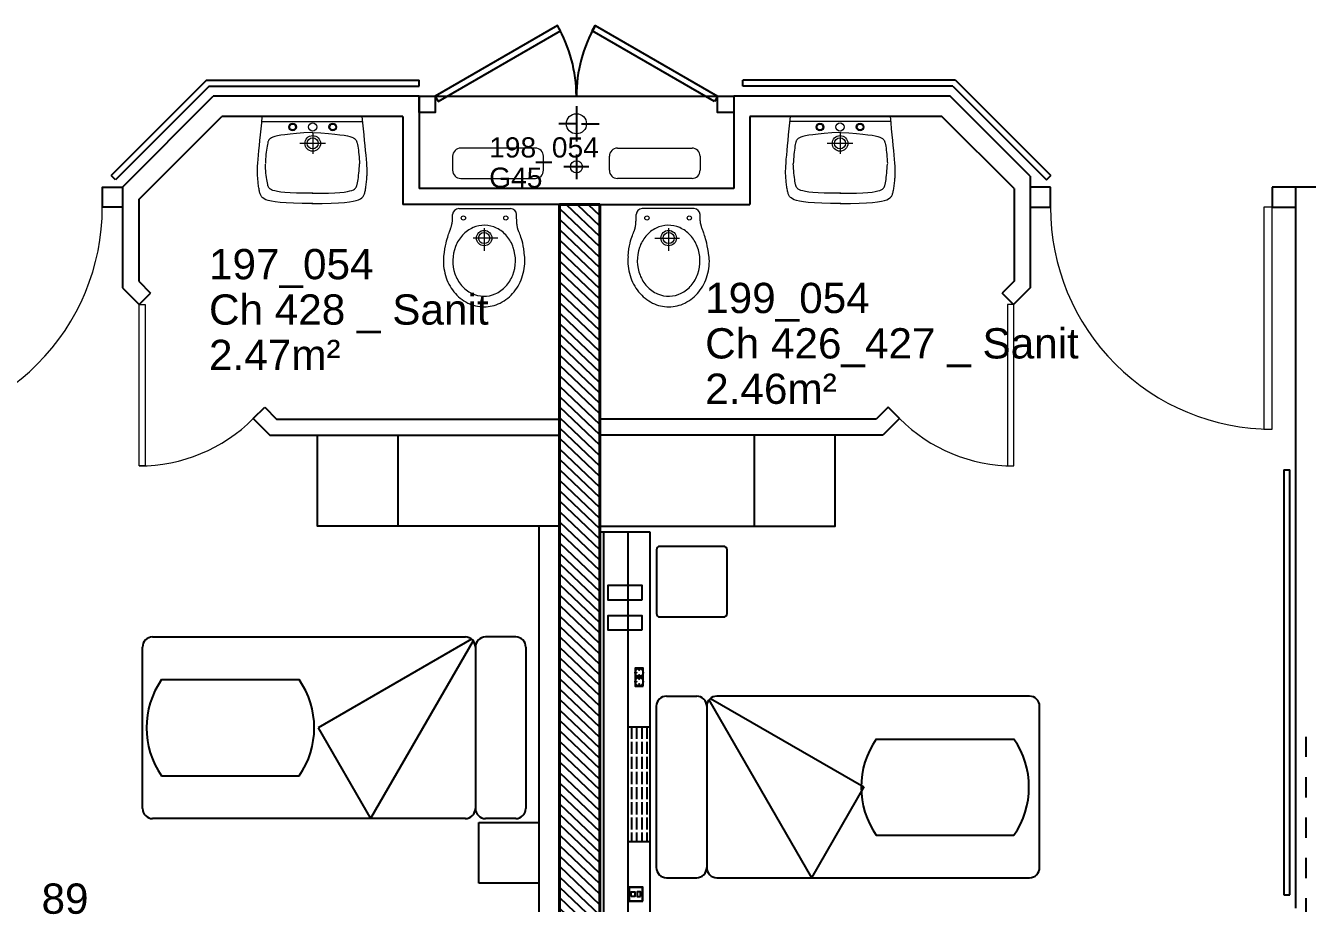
# Model space of a CAD drawing. Header units: metres. Extents: x -8 to 211, y -5 to 116.
# Drawn here: x 195.47 to 201.83, y 50.47 to 54.82 of the extents above; entities that cross this region are included whole.
import ezdxf

# ---------------------------------------------------------------- set-up
doc = ezdxf.new("R2010")
doc.units = ezdxf.units.M
doc.header["$LTSCALE"] = 0.6
doc.header["$MEASUREMENT"] = 0
doc.linetypes.add('CACHÉ', pattern=[0.25, 0.125, -0.125])
doc.linetypes.add('CONTINU', pattern=[0])
doc.layers.get('0').update_dxf_attribs({"linetype": 'CONTINUOUS'})
for name, color, linetype in [('001axes', 1, 'CONTINUOUS'), ('009 main courante', 181, 'CONTINUOUS'), ('400 Lits', 150, 'CONTINUOUS'), ('A_AGENC', 204, 'CONTINUOUS'), ('A_EQMP', 142, 'CONTINUOUS'), ('A_Etiqu_Gaine', 8, 'CONTINUOUS'), ('A_Etiqu_Gaine_ancien', 8, 'CONTINUOUS'), ('A_Etiqu_Gaine_code', 8, 'CONTINUOUS'), ('A_Etiqu_Local', 8, 'CONTINUOUS'), ('A_Etiqu_Local_ancien', 8, 'CONTINUOUS'), ('A_HACH_STRUC', 7, 'CONTINUOUS'), ('A_MUR_CLOIS', 8, 'CONTINU')]:
    doc.layers.add(name, color=color, linetype=linetype)
for name, color, linetype, lineweight in [('A_MURS_STRU', 7, 'CONTINU', 40), ('A_PORTE', 8, 'CONTINU', 0), ('A_SANI', 5, 'CONTINU', 0)]:
    doc.layers.add(name, color=color, linetype=linetype, lineweight=lineweight)
doc.styles.add('Attribut', font='arial.ttf')

# ---------------------------------------------------------------- blocks, each defined once
blk = doc.blocks.new('A_Etiqu_Local')
at = {"style": 'Attribut', "flags": 1}
for tag, p in [('CODE_HOPITAL', (-0.4463, 1.632)), ('CODE_SITE', (-0.4463, 1.407)), ('CODE_BATIMENT', (-0.4463, 1.182)), ('CODE_SECTEUR', (-0.4463, 0.957)), ('CODE_ETAGE', (-0.4463, 0.732)), ('NOM_NORMALISE', (-0.4463, -0.843)), ('SECTEUR_ACTIVITE', (-0.4463, -1.068)), ('SOUS_SECTEUR_ACTIVITE', (-0.4463, -1.293)), ('VOLUME', (-0.4463, -1.518)), ('SERVICE', (-0.4463, -1.743)), ('CODE_UG', (-0.4463, -1.968)), ('CODE_UA', (-0.4463, -2.193)), ('CODE_POLE', (-0.4463, -2.418)), ('OCCUPANT_EXTERNE', (-0.4463, -2.643)), ('DISPONIBILITE', (-0.4463, -2.868)), ('ACCES_HANDICAPES', (-0.4463, -3.093)), ('NATURE_SOL', (-0.4463, -3.318)), ('RISQUE_LABORATOIRE', (-0.4463, -3.543)), ('AMIANTE', (-0.4463, -3.768))]:
    blk.add_attdef(tag, p, '', height=0.15, dxfattribs=at)
at = {"layer": 'A_Etiqu_Local', "style": 'Attribut'}
for tag, p in [('CODE_PIECE', (-0.4463, 0.282)), ('NOM_USAGE', (-0.4463, 0.057)), ('SURFACE', (-0.4463, -0.168))]:
    blk.add_attdef(tag, p, '', height=0.15, dxfattribs=at)
at = {"layer": 'A_Etiqu_Local_ancien', "style": 'Attribut'}
blk.add_attdef('CODE_PIECE_ANCIEN', (-0.4463, 0.507), '', height=0.15, dxfattribs=at)
blk = doc.blocks.new('A_Etiqu_Gaine')
at = {"style": 'Attribut', "flags": 1}
for tag, p in [('CODE_HOPITAL', (-0.4323, 0.8651)), ('CODE_SITE', (-0.4323, 0.7151)), ('CODE_BATIMENT', (-0.4323, 0.5651)), ('CODE_SECTEUR', (-0.4323, 0.4151)), ('CODE_ETAGE', (-0.4323, 0.2651)), ('NOM_NORMALISE', (-0.4323, -0.3349)), ('SECTEUR_ACTIVITE', (-0.4323, -0.4849)), ('SOUS_SECTEUR_ACTIVITE', (-0.4323, -0.6349)), ('SURFACE', (-0.4323, -0.7849)), ('CODE_UG', (-0.4323, -0.9349)), ('CODE_POLE', (-0.4323, -1.0849)), ('AMIANTE', (-0.4323, -1.2349))]:
    blk.add_attdef(tag, p, '', height=0.1, dxfattribs=at)
at = {"layer": 'A_Etiqu_Gaine', "style": 'Attribut'}
blk.add_attdef('NOM_USAGE', (-0.4323, -0.1849), '', height=0.1, dxfattribs=at)
at = {"layer": 'A_Etiqu_Gaine_ancien', "style": 'Attribut'}
blk.add_attdef('CODE_PIECE_ANCIEN', (-0.4323, 0.1151), '', height=0.1, dxfattribs=at)
at = {"layer": 'A_Etiqu_Gaine_code', "style": 'Attribut'}
blk.add_attdef('CODE_PIECE', (-0.4323, -0.0349), '', height=0.1, dxfattribs=at)

msp = doc.modelspace()

# ---------------------------------------------------------------- hatches: boundary and pattern name
at = {"layer": 'A_EQMP'}
h = msp.add_hatch(dxfattribs=at)
h.set_pattern_fill('ACAD_ISO02W100', color=8, scale=0.005, angle=450, style=0)
h.set_pattern_definition([(90, (198.900428, 47.686865), (-0.025, -2e-18), [0.06, -0.015])])
h.paths.add_polyline_path([(198.4562, 51.3464), (198.4562, 50.7764), (198.5662, 50.7764), (198.5662, 51.3464)])
at = {"layer": 'A_HACH_STRUC', "linetype": 'Continuous'}
h = msp.add_hatch(dxfattribs=at)
h.set_pattern_fill('ANSI31', color=8, scale=0.3, angle=-88.5553, style=0)
h.set_pattern_definition([(316.4447, (198.016245, 47.69638), (0.02583954, 0.0271766), [])])
h.paths.add_polyline_path([(198.3162, 53.9339), (198.1162, 53.9339), (198.1162, 49.0214), (198.0162, 49.0214), (198.0162, 48.9464), (198.1162, 48.9464), (198.1162, 47.6964), (198.1913, 47.6964), (198.3163, 47.6964), (198.3411, 47.6964), (198.3411, 47.7964), (198.3162, 47.7964)])

# ---------------------------------------------------------------- linework, layer by layer
at = {"layer": '001axes', "color": 8, "linetype": 'CACHÉ'}
msp.add_line((201.8162, 51.2962), (201.8162, 49.3962), dxfattribs=at)
at = {"layer": '009 main courante', "color": 8, "linetype": 'Continuous'}
for p, q in [((196.3668, 54.5509), (195.8934, 54.0775)), ((196.3792, 54.5209), (195.9146, 54.0563)), ((196.3668, 54.5509), (197.4202, 54.5509)), ((196.3792, 54.5209), (197.4202, 54.5209)), ((197.4201, 54.5209), (197.4202, 54.5509)), ((199.0256, 54.5209), (199.0256, 54.5509)), ((200.079, 54.5509), (199.0256, 54.5509)), ((200.0666, 54.5209), (199.0256, 54.5209)), ((200.0666, 54.5209), (200.5312, 54.0563)), ((200.079, 54.5509), (200.5524, 54.0775)), ((195.9146, 54.0563), (195.8934, 54.0775)), ((200.5312, 54.0563), (200.5524, 54.0775)), ((201.7069, 52.6196), (201.7369, 52.6196)), ((201.7069, 52.6196), (201.7069, 50.5133)), ((201.7369, 50.5133), (201.7369, 52.6196)), ((201.7069, 50.5133), (201.7369, 50.5133))]:
    msp.add_line(p, q, dxfattribs=at)
at = {"layer": '400 Lits', "color": 8, "linetype": 'Continuous'}
for p, q in [((196.0993, 51.7911), (197.6496, 51.7911)), ((197.6805, 51.7803), (196.9199, 51.3411)), ((197.6884, 51.7723), (197.1797, 50.8911)), ((197.8993, 51.7911), (197.7493, 51.7911)), ((196.0493, 50.9411), (196.0493, 51.7411)), ((197.6993, 51.7411), (197.6993, 50.9411)), ((197.6993, 51.7411), (197.6993, 50.9411)), ((197.6993, 51.7411), (197.6993, 50.9411)), ((197.9493, 51.7411), (197.9493, 50.9411)), ((196.1438, 51.5797), (196.8254, 51.5797)), ((198.5963, 51.4477), (198.5963, 50.6477)), ((198.6463, 51.4977), (198.7963, 51.4977)), ((198.8463, 51.4477), (198.8463, 50.6477)), ((198.8463, 51.4477), (198.8463, 50.6477)), ((198.8463, 51.4477), (198.8463, 50.6477)), ((198.8572, 51.4788), (199.3659, 50.5977)), ((198.8652, 51.4868), (199.6257, 51.0477)), ((200.4463, 51.4977), (198.896, 51.4977)), ((200.4963, 50.6477), (200.4963, 51.4477)), ((196.9199, 51.3411), (197.1797, 50.8911)), ((199.6868, 51.2853), (200.3684, 51.2853)), ((196.1438, 51.1026), (196.8254, 51.1026)), ((199.6257, 51.0477), (199.3659, 50.5977)), ((197.6496, 50.8911), (196.0993, 50.8911)), ((197.8993, 50.8911), (197.7493, 50.8911)), ((199.6868, 50.8082), (200.3684, 50.8082)), ((198.6463, 50.5977), (198.7963, 50.5977)), ((198.896, 50.5977), (200.4463, 50.5977))]:
    msp.add_line(p, q, dxfattribs=at)
for centre, radius, start, end in [((196.0993, 51.7411), 0.05, 89.99824, 179.99832), ((197.6493, 51.7411), 0.05, 0.00053, 90.00062), ((197.7493, 51.7411), 0.05, 89.99948, 179.99937), ((197.8993, 51.7411), 0.05, 0.00053, 90.00062), ((196.4846, 51.3411), 0.416, 145.00777, 214.99254), ((196.4846, 51.3411), 0.416, 325.00791, 34.99193), ((198.6463, 51.4477), 0.05, 89.99948, 179.99937), ((198.7963, 51.4477), 0.05, 0.00063, 90.00052), ((198.8963, 51.4477), 0.05, 89.99948, 179.99937), ((200.4463, 51.4477), 0.05, 0.00168, 90.00176), ((200.0276, 51.0467), 0.416, 145.00746, 214.99223), ((200.0276, 51.0467), 0.416, 325.00807, 34.99209), ((196.0993, 50.9411), 0.05, 180.00053, 270.00062), ((197.6493, 50.9411), 0.05, 269.99824, 359.99832), ((197.7493, 50.9411), 0.05, 180.00168, 270.00176), ((197.8993, 50.9411), 0.05, 269.99824, 359.99832), ((198.6463, 50.6477), 0.05, 180.00168, 270.00176), ((198.7963, 50.6477), 0.05, 269.99824, 359.99832), ((198.8963, 50.6477), 0.05, 180.00168, 270.00176), ((200.4463, 50.6477), 0.05, 269.99938, 359.99947)]:
    msp.add_arc(centre, radius, start, end, dxfattribs=at)
at = {"layer": 'A_AGENC', "color": 8, "linetype": 'Continuous'}
for points in [[(197.5149, 54.4449), (198.1212, 54.7949), (198.1062, 54.8209), (197.4999, 54.4709)], [(198.8849, 54.4449), (198.2787, 54.7949), (198.2937, 54.8209), (198.8999, 54.4709)]]:
    msp.add_lwpolyline(points, close=True, dxfattribs=at)
for points in [[(197.4999, 54.4709), (197.4999, 54.3909), (197.4199, 54.3909), (197.4199, 54.4709), (198.9799, 54.4709)], [(198.9799, 54.4709), (198.9799, 54.3909), (198.8999, 54.3909), (198.8999, 54.4709)]]:
    msp.add_lwpolyline(points, dxfattribs=at)
for centre, start, end in [((197.4999, 54.4709), 0.00001, 30.00001), ((198.8999, 54.4709), 150.00001, 180.00001)]:
    msp.add_arc(centre, 0.7, start, end, dxfattribs=at)
at = {"layer": 'A_EQMP', "color": 8, "linetype": 'Continuous'}
for p, q in [((198.2, 54.4226), (198.2, 54.2469)), ((198.2, 54.3347), (198.1122, 54.3347)), ((198.2251, 54.3347), (198.3129, 54.3347)), ((198.2, 54.1824), (198.2, 54.0594)), ((198.2615, 54.1209), (198.1385, 54.1209)), ((197.3162, 52.3409), (197.3162, 52.7909)), ((199.0836, 52.3409), (199.0836, 52.7909)), ((198.0163, 49.1014), (198.0163, 52.3409)), ((197.7163, 50.5711), (197.7163, 50.8711)), ((197.7163, 50.8711), (198.0164, 50.8711)), ((198.0163, 50.5711), (197.7163, 50.5711))]:
    msp.add_line(p, q, dxfattribs=at)
at = {"layer": 'A_EQMP', "color": 8}
for p, q in [((198.3362, 47.8764), (198.3362, 52.3107)), ((198.4562, 47.8764), (198.4562, 52.3107)), ((198.5662, 47.8764), (198.5662, 52.3107)), ((198.4912, 51.5919), (198.5312, 51.5919))]:
    msp.add_line(p, q, dxfattribs=at)
at = {"layer": 'A_EQMP', "color": 8, "linetype": 'Continuous'}
for points in [[(198.1162, 52.7909), (198.1162, 52.3409), (196.9162, 52.3409), (196.9162, 52.7909)], [(198.3162, 52.7909), (198.3162, 52.3409), (199.4836, 52.3409), (199.4836, 52.7909)]]:
    msp.add_lwpolyline(points, close=True, dxfattribs=at)
at = {"layer": 'A_EQMP', "color": 8}
for points in [[(198.3162, 52.3107), (198.3162, 47.8764), (198.5662, 47.8764)], [(198.5662, 52.3107), (198.3162, 52.3107)], [(198.4562, 51.3464), (198.5662, 51.3464)], [(198.5662, 50.7764), (198.4562, 50.7764)]]:
    msp.add_lwpolyline(points, dxfattribs=at)
msp.add_lwpolyline([(198.947, 51.9077), (198.947, 52.2225, 0.414214), (198.9293, 52.2401), (198.6146, 52.2401, 0.414214), (198.597, 52.2225), (198.597, 51.9077, 0.414214), (198.6146, 51.8901), (198.9293, 51.8901, 0.414214)], format="xyb", close=True, dxfattribs=at)
for points in [[(198.5262, 51.9759), (198.5262, 52.0459), (198.3562, 52.0459), (198.3562, 51.9759)], [(198.5262, 51.8259), (198.5262, 51.8959), (198.3562, 51.8959), (198.3562, 51.8259)], [(198.5312, 51.5469), (198.5312, 51.6369), (198.4912, 51.6369), (198.4912, 51.5469)], [(198.5301, 50.4814), (198.5301, 50.5514), (198.4601, 50.5514), (198.4601, 50.4814)], [(198.5281, 50.4834), (198.5281, 50.5494), (198.4621, 50.5494), (198.4621, 50.4834)], [(198.4723, 50.5051), (198.4723, 50.5277), (198.4896, 50.5277), (198.4896, 50.5051)], [(198.518, 50.5051), (198.518, 50.5277), (198.5007, 50.5277), (198.5007, 50.5051)]]:
    msp.add_lwpolyline(points, close=True, dxfattribs=at)
for centre, radius in [((198.5112, 51.6144), 0.02), ((198.5112, 51.5694), 0.02), ((198.4977, 51.6141), 0.000725), ((198.4977, 51.5691), 0.000725), ((198.5112, 51.6278), 0.000725), ((198.5112, 51.6026), 0.000725), ((198.5112, 51.5828), 0.000725), ((198.5112, 51.5576), 0.000725)]:
    msp.add_circle(centre, radius, dxfattribs=at)
at = {"layer": 'A_MUR_CLOIS', "color": 8, "linetype": 'Continuous'}
for p, q in [((195.9502, 54.0209), (196.4002, 54.4709)), ((197.4199, 54.4709), (196.4002, 54.4709)), ((197.4199, 54.4709), (197.4199, 54.0139)), ((198.9799, 54.4709), (198.9799, 54.0139)), ((200.0533, 54.4709), (198.9799, 54.4709)), ((200.4496, 54.0746), (200.0533, 54.4709)), ((196.0302, 53.9595), (196.4416, 54.3709)), ((197.3399, 54.3709), (196.4416, 54.3709)), ((197.3399, 54.3709), (197.3399, 53.9339)), ((199.0599, 54.3709), (199.0599, 53.9339)), ((200.0118, 54.3709), (199.0599, 54.3709)), ((200.3696, 54.0131), (200.0118, 54.3709)), ((200.4496, 54.0746), (200.4496, 53.5209)), ((195.9503, 54.0209), (195.9503, 53.5209)), ((198.9806, 54.0139), (197.4199, 54.0139)), ((200.3696, 54.0131), (200.3696, 53.5541)), ((200.5499, 54.0209), (200.4496, 54.0209)), ((200.5499, 53.9209), (200.5499, 54.0209)), ((201.6499, 54.0209), (201.6499, 53.9209)), ((201.8664, 54.0209), (201.6499, 54.0209)), ((201.7661, 50.4462), (201.7663, 54.0209)), ((196.0303, 53.9595), (196.0303, 53.5541)), ((198.1162, 53.9339), (197.3399, 53.9339)), ((198.3162, 53.9339), (199.0599, 53.9339)), ((200.4499, 53.9209), (200.5499, 53.9209)), ((201.6499, 53.9209), (201.7663, 53.9209)), ((196.0303, 53.5541), (196.089, 53.4953)), ((200.3696, 53.5541), (200.3109, 53.4953)), ((195.9503, 53.5209), (196.0324, 53.4388)), ((196.0324, 53.4388), (196.089, 53.4953)), ((200.3675, 53.4388), (200.3109, 53.4953)), ((200.4496, 53.5209), (200.3675, 53.4388)), ((196.5981, 52.8731), (196.6547, 52.9297)), ((196.6547, 52.9297), (196.7134, 52.8709)), ((199.7452, 52.9297), (199.6865, 52.8709)), ((199.8018, 52.8731), (199.7452, 52.9297)), ((196.5981, 52.8731), (196.6803, 52.7909)), ((196.7134, 52.8709), (198.1162, 52.8709)), ((199.6865, 52.8709), (198.3162, 52.8709)), ((199.8018, 52.8731), (199.7196, 52.7909)), ((196.6803, 52.7909), (198.1162, 52.7909)), ((199.7196, 52.7909), (198.3162, 52.7909))]:
    msp.add_line(p, q, dxfattribs=at)
msp.add_lwpolyline([(195.95, 53.9209), (195.85, 53.9209), (195.85, 54.0209), (195.95, 54.0209)], dxfattribs=at)
at = {"layer": 'A_MURS_STRU', "color": 8, "linetype": 'Continuous'}
for p, q in [((198.1162, 53.9339), (198.1162, 49.0214)), ((198.3162, 47.7964), (198.3162, 53.9339))]:
    msp.add_line(p, q, dxfattribs=at)
at = {"layer": 'A_MURS_STRU', "color": 8}
msp.add_line((198.1162, 53.9339), (198.3162, 53.9339), dxfattribs=at)
at = {"layer": 'A_PORTE', "color": 8, "linetype": 'Continuous'}
for p, q in [((201.6087, 53.9209), (201.6087, 52.8209)), ((201.6499, 53.9209), (201.6087, 53.9209)), ((201.6499, 52.8209), (201.6499, 53.9209)), ((196.0321, 52.6388), (196.0321, 53.4388)), ((196.0321, 53.4388), (196.0621, 53.4388)), ((196.0621, 53.4388), (196.0621, 52.6388)), ((200.3378, 53.4388), (200.3378, 52.6388)), ((200.3678, 53.4388), (200.3378, 53.4388)), ((200.3678, 52.6388), (200.3678, 53.4388)), ((201.6087, 52.8209), (201.6499, 52.8209)), ((196.0621, 52.6388), (196.0321, 52.6388)), ((200.3378, 52.6388), (200.3678, 52.6388))]:
    msp.add_line(p, q, dxfattribs=at)
for centre, radius, start, end in [((194.7499, 53.9209), 1.1, 270, 0.00005), ((201.6499, 53.9209), 1.1, 179.99995, 270), ((196.0321, 53.4388), 0.8, 270, 315.00002), ((200.3678, 53.4388), 0.8, 224.99998, 270)]:
    msp.add_arc(centre, radius, start, end, dxfattribs=at)
at = {"layer": 'A_SANI', "color": 8, "linetype": 'Continuous'}
for p, q in [((196.64, 54.3395), (196.6431, 54.3709)), ((196.6431, 54.3709), (197.1384, 54.3709)), ((197.1415, 54.3395), (197.1384, 54.3709)), ((199.2583, 54.3395), (199.2614, 54.3709)), ((199.7567, 54.3709), (199.2614, 54.3709)), ((199.7598, 54.3395), (199.7567, 54.3709)), ((196.6341, 54.2802), (196.637, 54.3092)), ((196.637, 54.3092), (196.64, 54.3395)), ((196.6431, 54.346), (197.1384, 54.346)), ((197.1446, 54.3092), (197.1415, 54.3395)), ((197.1475, 54.2802), (197.1446, 54.3092)), ((199.2523, 54.2802), (199.2553, 54.3092)), ((199.2553, 54.3092), (199.2583, 54.3395)), ((199.7567, 54.346), (199.2614, 54.346)), ((199.7628, 54.3092), (199.7598, 54.3395)), ((199.7658, 54.2802), (199.7628, 54.3092)), ((196.6287, 54.2264), (196.6313, 54.2525)), ((196.6313, 54.2525), (196.6341, 54.2802)), ((196.6704, 54.242), (196.6696, 54.2388)), ((196.6712, 54.2449), (196.6704, 54.242)), ((196.6721, 54.2476), (196.6712, 54.2449)), ((196.6731, 54.2501), (196.6721, 54.2476)), ((196.6743, 54.2524), (196.6731, 54.2501)), ((196.6755, 54.2545), (196.6743, 54.2524)), ((196.677, 54.2565), (196.6755, 54.2545)), ((196.6787, 54.2583), (196.677, 54.2565)), ((196.6806, 54.2601), (196.6787, 54.2583)), ((196.6828, 54.2618), (196.6806, 54.2601)), ((196.6882, 54.2651), (196.6828, 54.2618)), ((196.6955, 54.2683), (196.6882, 54.2651)), ((196.7052, 54.2714), (196.6955, 54.2683)), ((196.7179, 54.2745), (196.7052, 54.2714)), ((196.7344, 54.2774), (196.7179, 54.2745)), ((196.7551, 54.2804), (196.7344, 54.2774)), ((196.7807, 54.2833), (196.7551, 54.2804)), ((196.8118, 54.2862), (196.7807, 54.2833)), ((196.849, 54.2891), (196.8118, 54.2862)), ((196.893, 54.2921), (196.849, 54.2891)), ((196.8896, 54.2921), (196.9336, 54.2891)), ((196.8928, 54.2884), (196.8928, 54.1863)), ((196.9336, 54.2891), (196.9708, 54.2862)), ((196.9708, 54.2862), (197.002, 54.2833)), ((197.002, 54.2833), (197.0276, 54.2804)), ((197.0276, 54.2804), (197.0483, 54.2774)), ((197.0483, 54.2774), (197.0647, 54.2745)), ((197.0647, 54.2745), (197.0775, 54.2714)), ((197.0775, 54.2714), (197.0872, 54.2683)), ((197.0872, 54.2683), (197.0944, 54.2651)), ((197.0944, 54.2651), (197.0999, 54.2618)), ((197.0999, 54.2618), (197.1021, 54.2601)), ((197.1021, 54.2601), (197.104, 54.2583)), ((197.104, 54.2583), (197.1057, 54.2565)), ((197.1057, 54.2565), (197.1071, 54.2545)), ((197.1071, 54.2545), (197.1084, 54.2524)), ((197.1084, 54.2524), (197.1095, 54.2501)), ((197.1095, 54.2501), (197.1105, 54.2476)), ((197.1105, 54.2476), (197.1114, 54.2449)), ((197.1114, 54.2449), (197.1123, 54.242)), ((197.1123, 54.242), (197.1131, 54.2388)), ((197.1503, 54.2525), (197.1475, 54.2802)), ((197.1529, 54.2264), (197.1503, 54.2525)), ((199.247, 54.2264), (199.2496, 54.2525)), ((199.2496, 54.2525), (199.2523, 54.2802)), ((199.2876, 54.242), (199.2868, 54.2388)), ((199.2884, 54.2449), (199.2876, 54.242)), ((199.2893, 54.2476), (199.2884, 54.2449)), ((199.2903, 54.2501), (199.2893, 54.2476)), ((199.2914, 54.2524), (199.2903, 54.2501)), ((199.2927, 54.2545), (199.2914, 54.2524)), ((199.2942, 54.2565), (199.2927, 54.2545)), ((199.2959, 54.2583), (199.2942, 54.2565)), ((199.2978, 54.2601), (199.2959, 54.2583)), ((199.3, 54.2618), (199.2978, 54.2601)), ((199.3054, 54.2651), (199.3, 54.2618)), ((199.3127, 54.2683), (199.3054, 54.2651)), ((199.3224, 54.2714), (199.3127, 54.2683)), ((199.3351, 54.2745), (199.3224, 54.2714)), ((199.3516, 54.2774), (199.3351, 54.2745)), ((199.3723, 54.2804), (199.3516, 54.2774)), ((199.3979, 54.2833), (199.3723, 54.2804)), ((199.429, 54.2862), (199.3979, 54.2833)), ((199.4662, 54.2891), (199.429, 54.2862)), ((199.5102, 54.2921), (199.4662, 54.2891)), ((199.5068, 54.2921), (199.5508, 54.2891)), ((199.5071, 54.2884), (199.5071, 54.1863)), ((199.5508, 54.2891), (199.588, 54.2862)), ((199.588, 54.2862), (199.6192, 54.2833)), ((199.6192, 54.2833), (199.6448, 54.2804)), ((199.6448, 54.2804), (199.6655, 54.2774)), ((199.6655, 54.2774), (199.6819, 54.2745)), ((199.6819, 54.2745), (199.6947, 54.2714)), ((199.6947, 54.2714), (199.7044, 54.2683)), ((199.7044, 54.2683), (199.7116, 54.2651)), ((199.7116, 54.2651), (199.7171, 54.2618)), ((199.7171, 54.2618), (199.7193, 54.2601)), ((199.7193, 54.2601), (199.7212, 54.2583)), ((199.7212, 54.2583), (199.7229, 54.2565)), ((199.7229, 54.2565), (199.7243, 54.2545)), ((199.7243, 54.2545), (199.7256, 54.2524)), ((199.7256, 54.2524), (199.7267, 54.2501)), ((199.7267, 54.2501), (199.7277, 54.2476)), ((199.7277, 54.2476), (199.7286, 54.2449)), ((199.7286, 54.2449), (199.7294, 54.242)), ((199.7294, 54.242), (199.7303, 54.2388)), ((199.7685, 54.2525), (199.7658, 54.2802)), ((199.7711, 54.2264), (199.7685, 54.2525)), ((196.6224, 54.1586), (196.6242, 54.1793)), ((196.6242, 54.1793), (196.6263, 54.202)), ((196.6263, 54.202), (196.6287, 54.2264)), ((196.6611, 54.1825), (196.6601, 54.1714)), ((196.6622, 54.1934), (196.6611, 54.1825)), ((196.6635, 54.2039), (196.6622, 54.1934)), ((196.6649, 54.2139), (196.6635, 54.2039)), ((196.6664, 54.2231), (196.6649, 54.2139)), ((196.668, 54.2315), (196.6664, 54.2231)), ((196.6696, 54.2388), (196.668, 54.2315)), ((196.956, 54.2374), (196.8295, 54.2374)), ((197.1131, 54.2388), (197.1147, 54.2315)), ((197.1147, 54.2315), (197.1162, 54.2231)), ((197.1162, 54.2231), (197.1177, 54.2138)), ((197.1177, 54.2138), (197.1191, 54.2038)), ((197.1191, 54.2038), (197.1204, 54.1932)), ((197.1204, 54.1932), (197.1216, 54.1821)), ((197.1216, 54.1821), (197.1226, 54.1707)), ((197.1553, 54.202), (197.1529, 54.2264)), ((197.1574, 54.1793), (197.1553, 54.202)), ((197.1592, 54.1586), (197.1574, 54.1793)), ((197.9966, 54.2139), (197.6266, 54.2139)), ((198.4034, 54.2139), (198.7734, 54.2139)), ((199.2407, 54.1586), (199.2425, 54.1793)), ((199.2425, 54.1793), (199.2446, 54.202)), ((199.2446, 54.202), (199.247, 54.2264)), ((199.2783, 54.1821), (199.2772, 54.1707)), ((199.2794, 54.1932), (199.2783, 54.1821)), ((199.2807, 54.2038), (199.2794, 54.1932)), ((199.2821, 54.2138), (199.2807, 54.2038)), ((199.2836, 54.2231), (199.2821, 54.2138)), ((199.2852, 54.2315), (199.2836, 54.2231)), ((199.2868, 54.2388), (199.2852, 54.2315)), ((199.5703, 54.2374), (199.4439, 54.2374)), ((199.7303, 54.2388), (199.7318, 54.2315)), ((199.7318, 54.2315), (199.7334, 54.2231)), ((199.7334, 54.2231), (199.7349, 54.2139)), ((199.7349, 54.2139), (199.7363, 54.2039)), ((199.7363, 54.2039), (199.7376, 54.1934)), ((199.7376, 54.1934), (199.7388, 54.1825)), ((199.7388, 54.1825), (199.7398, 54.1714)), ((199.7735, 54.202), (199.7711, 54.2264)), ((199.7756, 54.1793), (199.7735, 54.202)), ((199.7774, 54.1586), (199.7756, 54.1793)), ((196.6193, 54.1096), (196.6195, 54.1164)), ((196.6195, 54.1164), (196.6199, 54.1237)), ((196.6199, 54.1237), (196.621, 54.1401)), ((196.621, 54.1401), (196.6224, 54.1586)), ((196.6587, 54.1493), (196.6583, 54.1385)), ((196.6587, 54.1234), (196.6583, 54.1342)), ((196.6593, 54.1603), (196.6587, 54.1493)), ((196.6593, 54.1124), (196.6587, 54.1234)), ((196.6601, 54.1714), (196.6593, 54.1603)), ((197.1226, 54.1707), (197.1234, 54.1592)), ((197.1226, 54.1019), (197.1234, 54.1135)), ((197.1234, 54.1592), (197.124, 54.1477)), ((197.1234, 54.1135), (197.124, 54.125)), ((197.124, 54.1477), (197.1244, 54.1363)), ((197.124, 54.125), (197.1244, 54.1363)), ((197.1606, 54.1401), (197.1592, 54.1586)), ((197.1617, 54.1237), (197.1606, 54.1401)), ((197.1621, 54.1164), (197.1617, 54.1237)), ((197.1623, 54.1096), (197.1621, 54.1164)), ((197.5866, 54.1739), (197.5866, 54.1039)), ((198.0366, 54.1039), (198.0366, 54.1739)), ((198.3634, 54.1039), (198.3634, 54.1739)), ((198.8134, 54.1739), (198.8134, 54.1039)), ((199.2375, 54.1096), (199.2378, 54.1164)), ((199.2378, 54.1164), (199.2382, 54.1237)), ((199.2382, 54.1237), (199.2392, 54.1401)), ((199.2392, 54.1401), (199.2407, 54.1586)), ((199.2758, 54.1477), (199.2754, 54.1363)), ((199.2758, 54.125), (199.2754, 54.1363)), ((199.2764, 54.1592), (199.2758, 54.1477)), ((199.2764, 54.1135), (199.2758, 54.125)), ((199.2772, 54.1707), (199.2764, 54.1592)), ((199.2772, 54.1019), (199.2764, 54.1135)), ((199.7398, 54.1714), (199.7406, 54.1603)), ((199.7406, 54.1603), (199.7412, 54.1493)), ((199.7406, 54.1124), (199.7412, 54.1234)), ((199.7412, 54.1493), (199.7416, 54.1385)), ((199.7412, 54.1234), (199.7416, 54.1342)), ((199.7789, 54.1401), (199.7774, 54.1586)), ((199.7799, 54.1237), (199.7789, 54.1401)), ((199.7803, 54.1164), (199.7799, 54.1237)), ((199.7806, 54.1096), (199.7803, 54.1164)), ((196.619, 54.0972), (196.6191, 54.1032)), ((196.619, 54.0914), (196.619, 54.0972)), ((196.6192, 54.0857), (196.619, 54.0914)), ((196.6191, 54.1032), (196.6193, 54.1096)), ((196.6194, 54.0801), (196.6192, 54.0857)), ((196.6197, 54.0745), (196.6194, 54.0801)), ((196.62, 54.0688), (196.6197, 54.0745)), ((196.6205, 54.0629), (196.62, 54.0688)), ((196.6211, 54.0567), (196.6205, 54.0629)), ((196.6217, 54.0503), (196.6211, 54.0567)), ((196.6224, 54.0438), (196.6217, 54.0503)), ((196.6601, 54.1012), (196.6593, 54.1124)), ((196.6611, 54.0901), (196.6601, 54.1012)), ((196.6622, 54.0792), (196.6611, 54.0901)), ((196.6635, 54.0687), (196.6622, 54.0792)), ((196.6649, 54.0588), (196.6635, 54.0687)), ((196.6664, 54.0495), (196.6649, 54.0588)), ((196.668, 54.0412), (196.6664, 54.0495)), ((197.1147, 54.0412), (197.1162, 54.0496)), ((197.1162, 54.0496), (197.1177, 54.0588)), ((197.1177, 54.0588), (197.1191, 54.0689)), ((197.1191, 54.0689), (197.1204, 54.0795)), ((197.1204, 54.0795), (197.1216, 54.0906)), ((197.1216, 54.0906), (197.1226, 54.1019)), ((197.1592, 54.0438), (197.1599, 54.0503)), ((197.1599, 54.0503), (197.1605, 54.0567)), ((197.1605, 54.0567), (197.1611, 54.0629)), ((197.1611, 54.0629), (197.1615, 54.0688)), ((197.1615, 54.0688), (197.1619, 54.0745)), ((197.1619, 54.0745), (197.1622, 54.0801)), ((197.1622, 54.0801), (197.1624, 54.0857)), ((197.1625, 54.1032), (197.1623, 54.1096)), ((197.1624, 54.0857), (197.1625, 54.0914)), ((197.1626, 54.0972), (197.1625, 54.1032)), ((197.1625, 54.0914), (197.1626, 54.0972)), ((197.6266, 54.0639), (197.9966, 54.0639)), ((198.7734, 54.0639), (198.4034, 54.0639)), ((199.2373, 54.1032), (199.2375, 54.1096)), ((199.2373, 54.0972), (199.2373, 54.1032)), ((199.2373, 54.0914), (199.2373, 54.0972)), ((199.2374, 54.0857), (199.2373, 54.0914)), ((199.2376, 54.0801), (199.2374, 54.0857)), ((199.2379, 54.0745), (199.2376, 54.0801)), ((199.2383, 54.0688), (199.2379, 54.0745)), ((199.2388, 54.0629), (199.2383, 54.0688)), ((199.2393, 54.0567), (199.2388, 54.0629)), ((199.2399, 54.0503), (199.2393, 54.0567)), ((199.2406, 54.0438), (199.2399, 54.0503)), ((199.2783, 54.0906), (199.2772, 54.1019)), ((199.2794, 54.0795), (199.2783, 54.0906)), ((199.2807, 54.0689), (199.2794, 54.0795)), ((199.2821, 54.0588), (199.2807, 54.0689)), ((199.2836, 54.0496), (199.2821, 54.0588)), ((199.2852, 54.0412), (199.2836, 54.0496)), ((199.7318, 54.0412), (199.7334, 54.0495)), ((199.7334, 54.0495), (199.7349, 54.0588)), ((199.7349, 54.0588), (199.7363, 54.0687)), ((199.7363, 54.0687), (199.7376, 54.0792)), ((199.7376, 54.0792), (199.7388, 54.0901)), ((199.7388, 54.0901), (199.7398, 54.1012)), ((199.7398, 54.1012), (199.7406, 54.1124)), ((199.7775, 54.0438), (199.7782, 54.0503)), ((199.7782, 54.0503), (199.7788, 54.0567)), ((199.7788, 54.0567), (199.7793, 54.0629)), ((199.7793, 54.0629), (199.7798, 54.0688)), ((199.7798, 54.0688), (199.7802, 54.0745)), ((199.7802, 54.0745), (199.7805, 54.0801)), ((199.7805, 54.0801), (199.7807, 54.0857)), ((199.7808, 54.1032), (199.7806, 54.1096)), ((199.7807, 54.0857), (199.7808, 54.0914)), ((199.7808, 54.0972), (199.7808, 54.1032)), ((199.7808, 54.0914), (199.7808, 54.0972)), ((196.6231, 54.0372), (196.6224, 54.0438)), ((196.6239, 54.0307), (196.6231, 54.0372)), ((196.6248, 54.0242), (196.6239, 54.0307)), ((196.6257, 54.0179), (196.6248, 54.0242)), ((196.6267, 54.0119), (196.6257, 54.0179)), ((196.6277, 54.0062), (196.6267, 54.0119)), ((196.6287, 54.0009), (196.6277, 54.0062)), ((196.6298, 53.996), (196.6287, 54.0009)), ((196.6309, 53.9916), (196.6298, 53.996)), ((196.6321, 53.9875), (196.6309, 53.9916)), ((196.6335, 53.9839), (196.6321, 53.9875)), ((196.6696, 54.0339), (196.668, 54.0412)), ((196.6704, 54.0307), (196.6696, 54.0339)), ((196.6712, 54.0277), (196.6704, 54.0307)), ((196.6721, 54.025), (196.6712, 54.0277)), ((196.6731, 54.0225), (196.6721, 54.025)), ((196.6743, 54.0203), (196.6731, 54.0225)), ((196.6755, 54.0181), (196.6743, 54.0203)), ((196.677, 54.0162), (196.6755, 54.0181)), ((196.6787, 54.0143), (196.677, 54.0162)), ((196.6806, 54.0125), (196.6787, 54.0143)), ((196.6828, 54.0108), (196.6806, 54.0125)), ((196.6882, 54.0075), (196.6828, 54.0108)), ((196.6955, 54.0044), (196.6882, 54.0075)), ((196.7052, 54.0015), (196.6955, 54.0044)), ((196.7179, 53.9988), (196.7052, 54.0015)), ((196.7344, 53.9964), (196.7179, 53.9988)), ((196.7551, 53.9943), (196.7344, 53.9964)), ((196.7807, 53.9926), (196.7551, 53.9943)), ((196.8118, 53.9913), (196.7807, 53.9926)), ((196.849, 53.9904), (196.8118, 53.9913)), ((196.893, 53.9901), (196.849, 53.9904)), ((196.8896, 53.9901), (196.9336, 53.9904)), ((196.9336, 53.9904), (196.9708, 53.9913)), ((196.9708, 53.9913), (197.002, 53.9926)), ((197.002, 53.9926), (197.0276, 53.9943)), ((197.0276, 53.9943), (197.0483, 53.9964)), ((197.0483, 53.9964), (197.0647, 53.9988)), ((197.0647, 53.9988), (197.0775, 54.0015)), ((197.0775, 54.0015), (197.0872, 54.0044)), ((197.0872, 54.0044), (197.0944, 54.0075)), ((197.0944, 54.0075), (197.0999, 54.0108)), ((197.0999, 54.0108), (197.1021, 54.0125)), ((197.1021, 54.0125), (197.104, 54.0143)), ((197.104, 54.0143), (197.1057, 54.0162)), ((197.1057, 54.0162), (197.1071, 54.0181)), ((197.1071, 54.0181), (197.1084, 54.0203)), ((197.1084, 54.0203), (197.1095, 54.0225)), ((197.1095, 54.0225), (197.1105, 54.025)), ((197.1105, 54.025), (197.1114, 54.0277)), ((197.1114, 54.0277), (197.1123, 54.0307)), ((197.1123, 54.0307), (197.1131, 54.0339)), ((197.1131, 54.0339), (197.1147, 54.0412)), ((197.1481, 53.9839), (197.1495, 53.9875)), ((197.1495, 53.9875), (197.1507, 53.9916)), ((197.1507, 53.9916), (197.1518, 53.996)), ((197.1518, 53.996), (197.1529, 54.0009)), ((197.1529, 54.0009), (197.1539, 54.0062)), ((197.1539, 54.0062), (197.1549, 54.0119)), ((197.1549, 54.0119), (197.1559, 54.0179)), ((197.1559, 54.0179), (197.1568, 54.0242)), ((197.1568, 54.0242), (197.1577, 54.0307)), ((197.1577, 54.0307), (197.1585, 54.0372)), ((197.1585, 54.0372), (197.1592, 54.0438)), ((199.2414, 54.0372), (199.2406, 54.0438)), ((199.2422, 54.0307), (199.2414, 54.0372)), ((199.2431, 54.0242), (199.2422, 54.0307)), ((199.244, 54.0179), (199.2431, 54.0242)), ((199.2449, 54.0119), (199.244, 54.0179)), ((199.2459, 54.0062), (199.2449, 54.0119)), ((199.247, 54.0009), (199.2459, 54.0062)), ((199.248, 53.996), (199.247, 54.0009)), ((199.2491, 53.9916), (199.248, 53.996)), ((199.2504, 53.9875), (199.2491, 53.9916)), ((199.2517, 53.9839), (199.2504, 53.9875)), ((199.2868, 54.0339), (199.2852, 54.0412)), ((199.2876, 54.0307), (199.2868, 54.0339)), ((199.2884, 54.0277), (199.2876, 54.0307)), ((199.2893, 54.025), (199.2884, 54.0277)), ((199.2903, 54.0225), (199.2893, 54.025)), ((199.2914, 54.0203), (199.2903, 54.0225)), ((199.2927, 54.0181), (199.2914, 54.0203)), ((199.2942, 54.0162), (199.2927, 54.0181)), ((199.2959, 54.0143), (199.2942, 54.0162)), ((199.2978, 54.0125), (199.2959, 54.0143)), ((199.3, 54.0108), (199.2978, 54.0125)), ((199.3054, 54.0075), (199.3, 54.0108)), ((199.3127, 54.0044), (199.3054, 54.0075)), ((199.3224, 54.0015), (199.3127, 54.0044)), ((199.3351, 53.9988), (199.3224, 54.0015)), ((199.3516, 53.9964), (199.3351, 53.9988)), ((199.3723, 53.9943), (199.3516, 53.9964)), ((199.3979, 53.9926), (199.3723, 53.9943)), ((199.429, 53.9913), (199.3979, 53.9926)), ((199.4662, 53.9904), (199.429, 53.9913)), ((199.5102, 53.9901), (199.4662, 53.9904)), ((199.5068, 53.9901), (199.5508, 53.9904)), ((199.5508, 53.9904), (199.588, 53.9913)), ((199.588, 53.9913), (199.6192, 53.9926)), ((199.6192, 53.9926), (199.6448, 53.9943)), ((199.6448, 53.9943), (199.6655, 53.9964)), ((199.6655, 53.9964), (199.6819, 53.9988)), ((199.6819, 53.9988), (199.6947, 54.0015)), ((199.6947, 54.0015), (199.7044, 54.0044)), ((199.7044, 54.0044), (199.7116, 54.0075)), ((199.7116, 54.0075), (199.7171, 54.0108)), ((199.7171, 54.0108), (199.7193, 54.0125)), ((199.7193, 54.0125), (199.7212, 54.0143)), ((199.7212, 54.0143), (199.7229, 54.0162)), ((199.7229, 54.0162), (199.7243, 54.0181)), ((199.7243, 54.0181), (199.7256, 54.0203)), ((199.7256, 54.0203), (199.7267, 54.0225)), ((199.7267, 54.0225), (199.7277, 54.025)), ((199.7277, 54.025), (199.7286, 54.0277)), ((199.7286, 54.0277), (199.7294, 54.0307)), ((199.7294, 54.0307), (199.7303, 54.0339)), ((199.7303, 54.0339), (199.7318, 54.0412)), ((199.7664, 53.9839), (199.7677, 53.9875)), ((199.7677, 53.9875), (199.7689, 53.9916)), ((199.7689, 53.9916), (199.7701, 53.996)), ((199.7701, 53.996), (199.7711, 54.0009)), ((199.7711, 54.0009), (199.7722, 54.0062)), ((199.7722, 54.0062), (199.7732, 54.0119)), ((199.7732, 54.0119), (199.7741, 54.0179)), ((199.7741, 54.0179), (199.775, 54.0242)), ((199.775, 54.0242), (199.7759, 54.0307)), ((199.7759, 54.0307), (199.7767, 54.0372)), ((199.7767, 54.0372), (199.7775, 54.0438)), ((196.635, 53.9805), (196.6335, 53.9839)), ((196.6366, 53.9774), (196.635, 53.9805)), ((196.6385, 53.9746), (196.6366, 53.9774)), ((196.6407, 53.9719), (196.6385, 53.9746)), ((196.6431, 53.9694), (196.6407, 53.9719)), ((196.6458, 53.967), (196.6431, 53.9694)), ((196.6525, 53.9625), (196.6458, 53.967)), ((196.6612, 53.9583), (196.6525, 53.9625)), ((196.6727, 53.9545), (196.6612, 53.9583)), ((196.6878, 53.951), (196.6727, 53.9545)), ((196.7071, 53.9479), (196.6878, 53.951)), ((196.7314, 53.9452), (196.7071, 53.9479)), ((196.7614, 53.943), (196.7314, 53.9452)), ((196.7978, 53.9412), (196.7614, 53.943)), ((196.8413, 53.94), (196.7978, 53.9412)), ((196.8928, 53.9392), (196.8413, 53.94)), ((196.8888, 53.9392), (196.9403, 53.94)), ((196.9403, 53.94), (196.9838, 53.9412)), ((196.9838, 53.9412), (197.0202, 53.943)), ((197.0202, 53.943), (197.0502, 53.9452)), ((197.0502, 53.9452), (197.0745, 53.9479)), ((197.0745, 53.9479), (197.0938, 53.951)), ((197.0938, 53.951), (197.1089, 53.9545)), ((197.1089, 53.9545), (197.1204, 53.9583)), ((197.1204, 53.9583), (197.1291, 53.9625)), ((197.1291, 53.9625), (197.1357, 53.967)), ((197.1357, 53.967), (197.1385, 53.9694)), ((197.1385, 53.9694), (197.1409, 53.9719)), ((197.1409, 53.9719), (197.1431, 53.9746)), ((197.1431, 53.9746), (197.145, 53.9774)), ((197.145, 53.9774), (197.1466, 53.9805)), ((197.1466, 53.9805), (197.1481, 53.9839)), ((199.2532, 53.9805), (199.2517, 53.9839)), ((199.2549, 53.9774), (199.2532, 53.9805)), ((199.2568, 53.9746), (199.2549, 53.9774)), ((199.2589, 53.9719), (199.2568, 53.9746)), ((199.2614, 53.9694), (199.2589, 53.9719)), ((199.2641, 53.967), (199.2614, 53.9694)), ((199.2707, 53.9625), (199.2641, 53.967)), ((199.2794, 53.9583), (199.2707, 53.9625)), ((199.2909, 53.9545), (199.2794, 53.9583)), ((199.306, 53.951), (199.2909, 53.9545)), ((199.3253, 53.9479), (199.306, 53.951)), ((199.3496, 53.9452), (199.3253, 53.9479)), ((199.3796, 53.943), (199.3496, 53.9452)), ((199.416, 53.9412), (199.3796, 53.943)), ((199.4596, 53.94), (199.416, 53.9412)), ((199.511, 53.9392), (199.4596, 53.94)), ((199.5071, 53.9392), (199.5585, 53.94)), ((199.5585, 53.94), (199.6021, 53.9412)), ((199.6021, 53.9412), (199.6385, 53.943)), ((199.6385, 53.943), (199.6685, 53.9452)), ((199.6685, 53.9452), (199.6928, 53.9479)), ((199.6928, 53.9479), (199.7121, 53.951)), ((199.7121, 53.951), (199.7271, 53.9545)), ((199.7271, 53.9545), (199.7387, 53.9583)), ((199.7387, 53.9583), (199.7474, 53.9625)), ((199.7474, 53.9625), (199.754, 53.967)), ((199.754, 53.967), (199.7567, 53.9694)), ((199.7567, 53.9694), (199.7592, 53.9719)), ((199.7592, 53.9719), (199.7613, 53.9746)), ((199.7613, 53.9746), (199.7632, 53.9774)), ((199.7632, 53.9774), (199.7649, 53.9805)), ((199.7649, 53.9805), (199.7664, 53.9839)), ((197.5857, 53.8551), (197.586, 53.8594)), ((197.586, 53.8594), (197.5862, 53.8637)), ((197.5862, 53.8637), (197.5863, 53.8681)), ((197.5863, 53.8681), (197.5864, 53.8725)), ((197.5864, 53.8819), (197.5865, 53.885)), ((197.5864, 53.8771), (197.5864, 53.8819)), ((197.5864, 53.8725), (197.5864, 53.8771)), ((197.6165, 53.9139), (197.8737, 53.9139)), ((197.9038, 53.8819), (197.9037, 53.885)), ((197.9038, 53.8771), (197.9038, 53.8819)), ((197.9038, 53.8725), (197.9038, 53.8771)), ((197.9039, 53.8681), (197.9038, 53.8725)), ((197.9039, 53.8637), (197.9039, 53.8681)), ((197.904, 53.8594), (197.9039, 53.8637)), ((197.9042, 53.8551), (197.904, 53.8594)), ((198.4957, 53.8551), (198.4959, 53.8594)), ((198.4959, 53.8594), (198.496, 53.8637)), ((198.496, 53.8681), (198.4961, 53.8725)), ((198.496, 53.8637), (198.496, 53.8681)), ((198.4961, 53.8819), (198.4962, 53.885)), ((198.4961, 53.8771), (198.4961, 53.8819)), ((198.4961, 53.8725), (198.4961, 53.8771)), ((198.7834, 53.9139), (198.5262, 53.9139)), ((198.8135, 53.8819), (198.8133, 53.885)), ((198.8135, 53.8771), (198.8135, 53.8819)), ((198.8135, 53.8725), (198.8135, 53.8771)), ((198.8135, 53.8681), (198.8135, 53.8725)), ((198.8137, 53.8637), (198.8135, 53.8681)), ((198.8139, 53.8594), (198.8137, 53.8637)), ((198.8142, 53.8551), (198.8139, 53.8594)), ((197.5685, 53.7933), (197.5695, 53.7959)), ((197.5695, 53.7959), (197.5704, 53.7984)), ((197.5704, 53.7984), (197.5713, 53.8007)), ((197.5713, 53.8007), (197.5721, 53.803)), ((197.5721, 53.803), (197.5729, 53.8051)), ((197.5729, 53.8051), (197.5737, 53.8072)), ((197.5737, 53.8072), (197.5744, 53.8092)), ((197.5744, 53.8092), (197.5752, 53.8113)), ((197.5752, 53.8113), (197.5759, 53.8133)), ((197.5759, 53.8133), (197.5767, 53.8154)), ((197.5767, 53.8154), (197.5774, 53.8175)), ((197.5774, 53.8175), (197.5781, 53.8197)), ((197.5781, 53.8197), (197.5788, 53.8219)), ((197.5788, 53.8219), (197.5795, 53.8242)), ((197.5795, 53.8242), (197.5802, 53.8265)), ((197.5802, 53.8265), (197.5809, 53.8287)), ((197.5809, 53.8287), (197.5815, 53.831)), ((197.5815, 53.831), (197.5821, 53.8333)), ((197.5821, 53.8333), (197.5827, 53.8356)), ((197.5827, 53.8356), (197.5832, 53.8378)), ((197.5832, 53.8378), (197.5841, 53.8423)), ((197.5841, 53.8423), (197.5848, 53.8466)), ((197.5848, 53.8466), (197.5853, 53.8509)), ((197.5853, 53.8509), (197.5857, 53.8551)), ((197.7427, 53.8169), (197.7427, 53.7046)), ((197.9044, 53.8509), (197.9042, 53.8551)), ((197.9046, 53.8466), (197.9044, 53.8509)), ((197.905, 53.8423), (197.9046, 53.8466)), ((197.9054, 53.8378), (197.905, 53.8423)), ((197.9057, 53.8356), (197.9054, 53.8378)), ((197.906, 53.8333), (197.9057, 53.8356)), ((197.9063, 53.831), (197.906, 53.8333)), ((197.9066, 53.8287), (197.9063, 53.831)), ((197.907, 53.8265), (197.9066, 53.8287)), ((197.9074, 53.8242), (197.907, 53.8265)), ((197.9078, 53.8219), (197.9074, 53.8242)), ((197.9083, 53.8197), (197.9078, 53.8219)), ((197.9088, 53.8175), (197.9083, 53.8197)), ((197.9093, 53.8154), (197.9088, 53.8175)), ((197.9099, 53.8133), (197.9093, 53.8154)), ((197.9105, 53.8113), (197.9099, 53.8133)), ((197.9111, 53.8092), (197.9105, 53.8113)), ((197.9118, 53.8072), (197.9111, 53.8092)), ((197.9126, 53.8051), (197.9118, 53.8072)), ((197.9134, 53.803), (197.9126, 53.8051)), ((197.9143, 53.8007), (197.9134, 53.803)), ((197.9153, 53.7984), (197.9143, 53.8007)), ((197.9163, 53.7959), (197.9153, 53.7984)), ((197.9174, 53.7933), (197.9163, 53.7959)), ((198.4825, 53.7933), (198.4836, 53.7959)), ((198.4836, 53.7959), (198.4846, 53.7984)), ((198.4846, 53.7984), (198.4856, 53.8007)), ((198.4856, 53.8007), (198.4865, 53.803)), ((198.4865, 53.803), (198.4873, 53.8051)), ((198.4873, 53.8051), (198.488, 53.8072)), ((198.488, 53.8072), (198.4887, 53.8092)), ((198.4887, 53.8092), (198.4894, 53.8113)), ((198.4894, 53.8113), (198.49, 53.8133)), ((198.49, 53.8133), (198.4906, 53.8154)), ((198.4906, 53.8154), (198.4911, 53.8175)), ((198.4911, 53.8175), (198.4916, 53.8197)), ((198.4916, 53.8197), (198.4921, 53.8219)), ((198.4921, 53.8219), (198.4925, 53.8242)), ((198.4925, 53.8242), (198.4929, 53.8265)), ((198.4929, 53.8265), (198.4933, 53.8287)), ((198.4933, 53.8287), (198.4936, 53.831)), ((198.4936, 53.831), (198.4939, 53.8333)), ((198.4939, 53.8333), (198.4942, 53.8356)), ((198.4942, 53.8356), (198.4944, 53.8378)), ((198.4944, 53.8378), (198.4949, 53.8423)), ((198.4949, 53.8423), (198.4952, 53.8466)), ((198.4952, 53.8466), (198.4955, 53.8509)), ((198.4955, 53.8509), (198.4957, 53.8551)), ((198.6572, 53.8169), (198.6572, 53.7046)), ((198.8146, 53.8509), (198.8142, 53.8551)), ((198.8151, 53.8466), (198.8146, 53.8509)), ((198.8158, 53.8423), (198.8151, 53.8466)), ((198.8167, 53.8378), (198.8158, 53.8423)), ((198.8172, 53.8356), (198.8167, 53.8378)), ((198.8178, 53.8333), (198.8172, 53.8356)), ((198.8184, 53.831), (198.8178, 53.8333)), ((198.819, 53.8287), (198.8184, 53.831)), ((198.8197, 53.8265), (198.819, 53.8287)), ((198.8203, 53.8242), (198.8197, 53.8265)), ((198.821, 53.8219), (198.8203, 53.8242)), ((198.8218, 53.8197), (198.821, 53.8219)), ((198.8225, 53.8175), (198.8218, 53.8197)), ((198.8232, 53.8154), (198.8225, 53.8175)), ((198.8239, 53.8133), (198.8232, 53.8154)), ((198.8247, 53.8113), (198.8239, 53.8133)), ((198.8254, 53.8092), (198.8247, 53.8113)), ((198.8262, 53.8072), (198.8254, 53.8092)), ((198.827, 53.8051), (198.8262, 53.8072)), ((198.8278, 53.803), (198.827, 53.8051)), ((198.8286, 53.8007), (198.8278, 53.803)), ((198.8295, 53.7984), (198.8286, 53.8007)), ((198.8304, 53.7959), (198.8295, 53.7984)), ((198.8314, 53.7933), (198.8304, 53.7959)), ((197.5512, 53.7295), (197.554, 53.7428)), ((197.554, 53.7428), (197.5567, 53.7545)), ((197.5567, 53.7545), (197.5594, 53.7646)), ((197.5594, 53.7646), (197.5619, 53.7734)), ((197.5619, 53.7734), (197.5643, 53.781)), ((197.5643, 53.781), (197.5665, 53.7876)), ((197.5665, 53.7876), (197.5685, 53.7933)), ((197.811, 53.7681), (197.689, 53.7681)), ((197.9198, 53.7876), (197.9174, 53.7933)), ((197.9225, 53.781), (197.9198, 53.7876)), ((197.9253, 53.7734), (197.9225, 53.781)), ((197.9282, 53.7646), (197.9253, 53.7734)), ((197.9311, 53.7545), (197.9282, 53.7646)), ((197.934, 53.7428), (197.9311, 53.7545)), ((197.9366, 53.7295), (197.934, 53.7428)), ((198.4632, 53.7295), (198.4659, 53.7428)), ((198.4659, 53.7428), (198.4687, 53.7545)), ((198.4687, 53.7545), (198.4717, 53.7646)), ((198.4717, 53.7646), (198.4746, 53.7734)), ((198.4746, 53.7734), (198.4774, 53.781)), ((198.4774, 53.781), (198.4801, 53.7876)), ((198.4801, 53.7876), (198.4825, 53.7933)), ((198.5888, 53.7681), (198.7109, 53.7681)), ((198.8334, 53.7876), (198.8314, 53.7933)), ((198.8356, 53.781), (198.8334, 53.7876)), ((198.838, 53.7734), (198.8356, 53.781)), ((198.8405, 53.7646), (198.838, 53.7734)), ((198.8432, 53.7545), (198.8405, 53.7646)), ((198.8459, 53.7428), (198.8432, 53.7545)), ((198.8487, 53.7295), (198.8459, 53.7428)), ((197.5425, 53.6778), (197.5454, 53.6971)), ((197.5454, 53.6971), (197.5483, 53.7143)), ((197.5483, 53.7143), (197.5512, 53.7295)), ((197.9391, 53.7143), (197.9366, 53.7295)), ((197.9412, 53.6971), (197.9391, 53.7143)), ((197.9429, 53.6778), (197.9412, 53.6971)), ((198.457, 53.6778), (198.4587, 53.6971)), ((198.4587, 53.6971), (198.4608, 53.7143)), ((198.4608, 53.7143), (198.4632, 53.7295)), ((198.8516, 53.7143), (198.8487, 53.7295)), ((198.8545, 53.6971), (198.8516, 53.7143)), ((198.8574, 53.6778), (198.8545, 53.6971))]:
    msp.add_line(p, q, dxfattribs=at)
for centre, radius in [((198.2, 54.3347), 0.05), ((196.7933, 54.3189), 0.0189), ((196.7933, 54.3189), 0.0144), ((196.8928, 54.3189), 0.0204), ((196.9923, 54.3189), 0.0189), ((196.9923, 54.3189), 0.0144), ((199.4076, 54.3189), 0.0189), ((199.4076, 54.3189), 0.0144), ((199.5071, 54.3189), 0.0204), ((199.6066, 54.3189), 0.0189), ((199.6066, 54.3189), 0.0144), ((196.8928, 54.2374), 0.0387), ((196.8928, 54.2374), 0.0274), ((199.5071, 54.2374), 0.0387), ((199.5071, 54.2374), 0.0274), ((198.2, 54.1209), 0.03), ((197.6401, 53.8678), 0.0105), ((197.8501, 53.8678), 0.0105), ((198.5498, 53.8678), 0.0105), ((198.7597, 53.8678), 0.0105), ((197.7427, 53.7681), 0.0383), ((197.7427, 53.7681), 0.0276), ((198.6572, 53.7681), 0.0383), ((198.6572, 53.7681), 0.0276)]:
    msp.add_circle(centre, radius, dxfattribs=at)
for centre, radius, start, end in [((197.6266, 54.1739), 0.04, 90.00006, 179.99994), ((197.9966, 54.1739), 0.04, 0.00067, 90.00076), ((198.4034, 54.1739), 0.04, 89.99924, 179.99933), ((198.7734, 54.1739), 0.04, 359.99996, 90.00004), ((197.6266, 54.1039), 0.04, 180.00067, 270.00076), ((197.9966, 54.1039), 0.04, 270.00067, 0.00076), ((198.4034, 54.1039), 0.04, 179.99924, 269.99933), ((198.7734, 54.1039), 0.04, 269.99924, 359.99933), ((197.6165, 53.8839), 0.03, 90, 177.81647), ((197.8737, 53.8839), 0.03, 2.18352, 90), ((198.5262, 53.8839), 0.03, 90, 177.81648), ((198.7834, 53.8839), 0.03, 2.18353, 90), ((197.7517, 53.6753), 0.1581, 113.9393, 137.36152), ((197.7435, 53.6939), 0.1377, 63.69118, 113.96131), ((197.7344, 53.6757), 0.1581, 40.26738, 63.68959), ((198.6655, 53.6757), 0.1581, 116.31041, 139.73262), ((198.6564, 53.6939), 0.1377, 66.06262, 116.31043), ((198.6481, 53.6753), 0.1581, 42.63848, 66.0607), ((197.765, 53.6631), 0.1761, 137.36056, 158.7182), ((197.7207, 53.664), 0.1761, 18.91066, 40.2683), ((198.6792, 53.664), 0.1761, 139.7317, 161.08934), ((198.6349, 53.6631), 0.1761, 21.2818, 42.63944), ((197.8004, 53.6546), 0.2596, 175.01961, 196.2207), ((197.786, 53.6549), 0.1986, 158.71824, 198.93095), ((197.6994, 53.6567), 0.1986, 338.71824, 18.89699), ((197.6846, 53.6569), 0.26, 343.30074, 4.46343), ((198.7153, 53.6569), 0.26, 175.53657, 196.69926), ((198.7005, 53.6567), 0.1986, 161.08941, 201.28007), ((198.6139, 53.6549), 0.1986, 341.09023, 21.24612), ((198.5995, 53.6546), 0.2596, 343.7793, 4.98039), ((197.7739, 53.6468), 0.232, 196.22047, 218.6625), ((197.7647, 53.6476), 0.1761, 198.91066, 220.2683), ((197.7204, 53.6485), 0.1761, 317.36056, 338.7182), ((197.7087, 53.6496), 0.2348, 321.02128, 343.30031), ((198.6912, 53.6496), 0.2348, 196.69969, 218.97872), ((198.6795, 53.6485), 0.1761, 201.2818, 222.63944), ((198.6352, 53.6476), 0.1761, 319.7317, 341.08934), ((198.626, 53.6468), 0.232, 321.3375, 343.77953), ((197.7543, 53.6311), 0.2069, 218.66238, 243.37704), ((197.7509, 53.636), 0.1581, 220.26863, 243.69085), ((197.7419, 53.6177), 0.1377, 243.69002, 293.92735), ((197.7336, 53.6363), 0.1581, 293.93805, 317.36027), ((197.7281, 53.6339), 0.2098, 296.51896, 321.02157), ((198.6717, 53.6339), 0.2098, 218.97843, 243.48104), ((198.6663, 53.6363), 0.1581, 222.63973, 246.06195), ((198.658, 53.6177), 0.1377, 246.06169, 296.33377), ((198.6489, 53.636), 0.1581, 296.30915, 319.73137), ((198.6456, 53.6311), 0.2069, 296.62296, 321.33762), ((197.7416, 53.606), 0.1787, 243.37703, 270.00001), ((197.7416, 53.6068), 0.1796, 270.00042, 296.51893), ((198.6582, 53.6068), 0.1796, 243.48107, 269.99958), ((198.6582, 53.606), 0.1787, 269.99999, 296.62297)]:
    msp.add_arc(centre, radius, start, end, dxfattribs=at)

# ---------------------------------------------------------------- block references
at = {"layer": 'A_Etiqu_Gaine', "color": 8}
msp.add_blockref('A_Etiqu_Gaine', (198.1999, 54.2024), dxfattribs=at).add_auto_attribs({'CODE_PIECE': '198_054', 'NOM_USAGE': 'G45'})
at = {"layer": 'A_Etiqu_Local', "color": 8}
ref = msp.add_blockref('A_Etiqu_Local', (196.8251, 53.282), dxfattribs=at)
ref.add_attrib('CODE_PIECE', '197_054', (196.3787, 53.564), dxfattribs={"height": 0.15, "style": 'Attribut'})
ref.add_attrib('NOM_USAGE', 'Ch 428 _ Sanit', (196.3787, 53.339), dxfattribs={"height": 0.15, "style": 'Attribut'})
ref.add_attrib('SURFACE', '2.47m²', (196.3787, 53.114), dxfattribs={"height": 0.15, "style": 'Attribut'})
ref = msp.add_blockref('A_Etiqu_Local', (199.2848, 53.1144), dxfattribs=at)
ref.add_attrib('CODE_PIECE', '199_054', (198.8384, 53.3964), dxfattribs={"height": 0.15, "style": 'Attribut'})
ref.add_attrib('NOM_USAGE', 'Ch 426_427 _ Sanit', (198.8384, 53.1714), dxfattribs={"height": 0.15, "style": 'Attribut'})
ref.add_attrib('SURFACE', '2.46m²', (198.8384, 52.9464), dxfattribs={"height": 0.15, "style": 'Attribut'})
ref = msp.add_blockref('A_Etiqu_Local', (195.9949, 49.9122), dxfattribs=at)
ref.add_attrib('CODE_PIECE', '196_052', (195.5486, 50.1942), dxfattribs={"height": 0.15, "style": 'Attribut'})
ref.add_attrib('CODE_PIECE_ANCIEN', '89', (195.5486, 50.4192), dxfattribs={"layer": 'A_Etiqu_Local_ancien', "height": 0.15, "style": 'Attribut'})
ref.add_attrib('NOM_USAGE', 'CHAMBRE 428 _ 1 LIT', (195.5486, 49.9692), dxfattribs={"height": 0.15, "style": 'Attribut'})
ref.add_attrib('SURFACE', '14.38m²', (195.5486, 49.7442), dxfattribs={"height": 0.15, "style": 'Attribut'})

doc.saveas('drawing.dxf')
